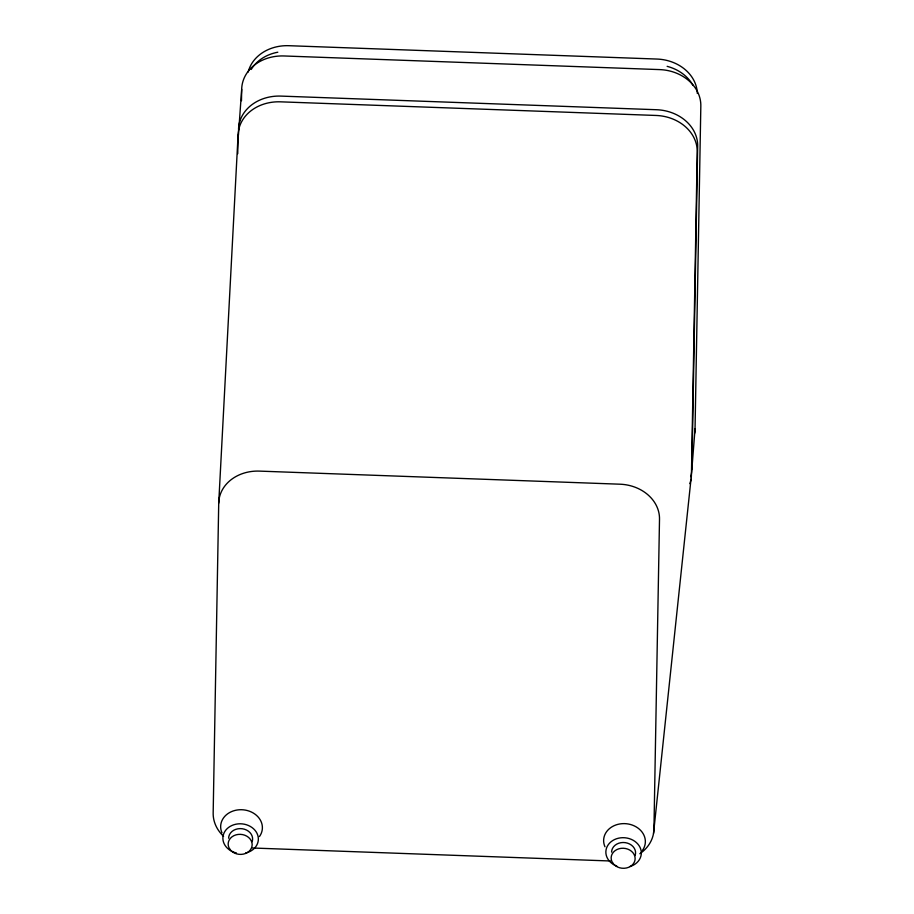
<?xml version="1.0" encoding="UTF-8"?>
<svg xmlns="http://www.w3.org/2000/svg" width="914" height="914" viewBox="0 0 914 914"><rect width="100%" height="100%" fill="white"/><g stroke="black" fill="none" stroke-linecap="round" stroke-linejoin="round"><path stroke-width="1.37" d="M689.853 483.655A41.781 34.881 4.5 0 0 691.441 474.674L697.233 151.873A41.781 34.881 4.5 0 0 656.115 115.461L280.449 101.831A41.781 34.881 4.5 0 0 238.074 135.215L218.72 503.157L213.168 813.049A40.113 33.487 4.5 0 0 223.576 836.344M237.743 153.701L238.074 135.215M238.428 135.169L241.684 89.355A41.781 34.881 4.5 0 1 284.048 55.971L659.725 69.601A41.781 34.881 4.5 0 1 700.832 106.013L695.051 428.815L691.887 468.951A41.781 34.881 4.5 0 1 690.653 476.834M241.479 100.734L241.684 89.355M691.887 468.951L697.679 146.149A41.781 34.881 4.5 0 0 656.56 109.726L280.895 96.096A41.781 34.881 4.5 0 0 238.531 129.48M653.521 833.408L690.995 479.222M252.63 848.009L610.426 860.988M228.626 838.207A12.008 10.02 4.5 0 1 242.359 828.758A12.008 10.02 4.5 0 1 252.161 841.657M221.999 832.883A20.896 17.446 4.5 0 1 243.375 809.827A20.896 17.446 4.5 0 1 259.439 836.561M236.429 852.956A17.754 14.83 4.5 0 1 225.849 830.061A17.754 14.83 4.5 0 1 254.915 830.186A17.754 14.83 4.5 0 1 245.603 853.002M611.592 852.099A12.008 10.02 4.5 0 1 625.336 842.651A12.008 10.02 4.5 0 1 635.127 855.55M604.965 846.775A20.896 17.446 4.5 0 1 626.341 823.731A20.896 17.446 4.5 0 1 642.416 850.454M616.824 866.095A17.754 14.83 4.5 0 1 609.615 843.062A17.754 14.83 4.5 0 1 637.881 844.09A17.754 14.83 4.5 0 1 629.86 866.575M697.313 93.468A40.947 34.184 4.5 0 0 657.017 59.056L288.87 45.7A40.947 34.184 4.5 0 0 248.174 72.069M667.14 66.345A40.947 34.184 4.5 0 1 693.075 85.482M251.224 69.453A40.947 34.184 4.5 0 1 277.81 52.212M218.72 503.157A40.113 33.487 4.5 0 1 259.393 471.11L620.035 484.203A40.113 33.487 4.5 0 1 659.508 519.152L653.944 829.044A40.113 33.487 4.5 0 1 639.846 853.745M695.051 428.815A41.781 34.881 4.5 0 1 694.606 433.362M229.688 849.015A12.008 10.02 4.5 0 0 250.459 849.769A12.008 10.02 4.5 0 0 240.348 834.345A12.008 10.02 4.5 0 0 229.688 849.015M612.666 862.907A12.008 10.02 4.5 0 0 633.436 863.661A12.008 10.02 4.5 0 0 623.325 848.249A12.008 10.02 4.5 0 0 612.666 862.907"/></g></svg>
